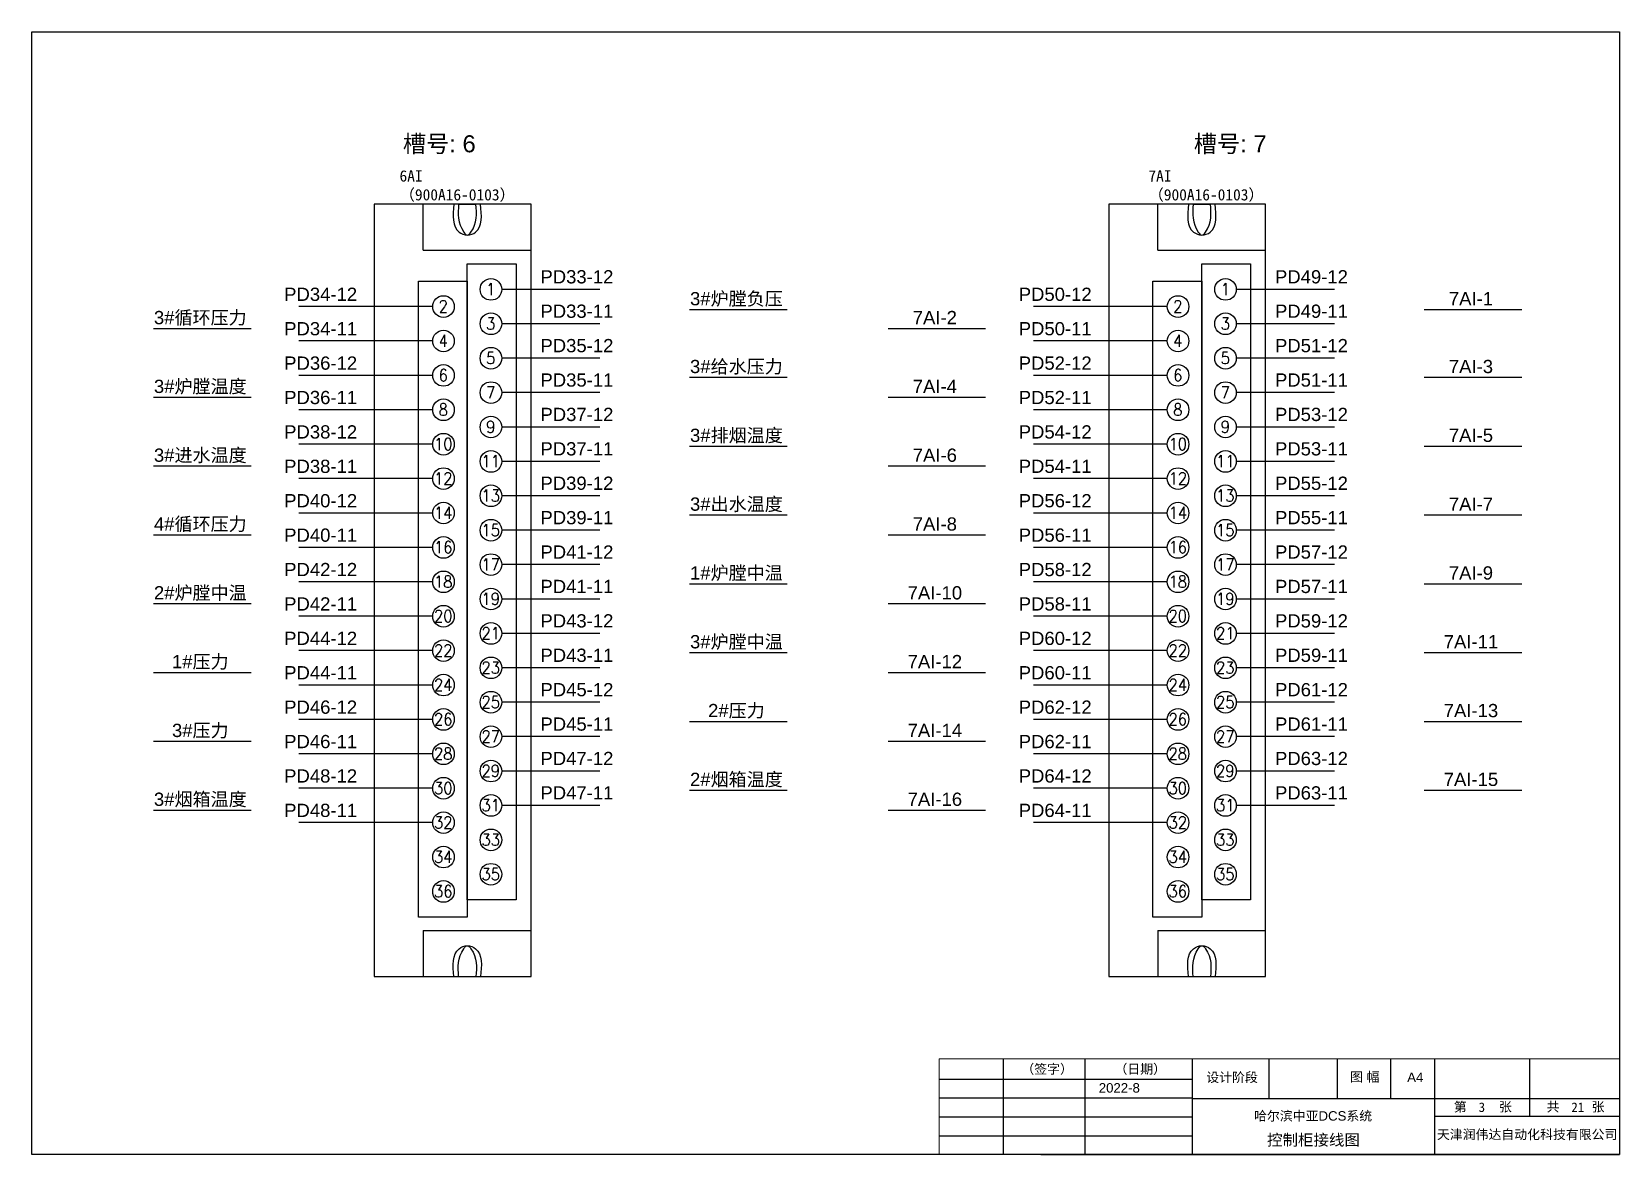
# Model space of a CAD drawing. Extents: x -156069 to -122631, y 9787 to 31117.
# Drawn here: x -146323 to -142122, y 20471 to 23442 of the extents above; entities that cross this region are included whole.
import ezdxf
from ezdxf.enums import TextEntityAlignment as Align

# ---------------------------------------------------------------- set-up
doc = ezdxf.new("R2010")
doc.units = 0
doc.layers.get('0').update_dxf_attribs({"linetype": 'CONTINUOUS'})
doc.layers.add('1', color=143, linetype='CONTINUOUS')
doc.layers.add('TEXT', color=3, linetype='CONTINUOUS')
doc.styles.add('Arial', font='arial.ttf')
doc.styles.add('ROMAND', font='romand')
doc.styles.get("Standard").update_dxf_attribs({"font": ''})
doc.styles.get('Standard').set_extended_font_data('SimSun')

msp = doc.modelspace()

# ---------------------------------------------------------------- linework, layer by layer
at = {"color": 1}
for p, q in [((-145287.89592, 22864.35373), (-145287.89592, 22986.07157)), ((-145194.40893, 22986.07157), (-145148.52137, 22986.07157)), ((-143344.98748, 22864.35373), (-143344.98748, 22986.07157)), ((-143251.50049, 22986.07157), (-143205.61293, 22986.07157)), ((-145287.89592, 22864.35373), (-145002.86557, 22864.35373)), ((-143344.98748, 22864.35373), (-143059.95713, 22864.35373)), ((-145287.89592, 21065.29787), (-145002.86557, 21065.29787)), ((-145287.89592, 21065.29787), (-145287.89592, 20943.58003)), ((-143344.98748, 21065.29787), (-143059.95713, 21065.29787)), ((-143344.98748, 21065.29787), (-143344.98748, 20943.58003)), ((-145194.40893, 20943.58003), (-145148.52137, 20943.58003)), ((-143251.50049, 20943.58003), (-143205.61293, 20943.58003))]:
    msp.add_line(p, q, dxfattribs=at)
at = {"color": 0}
for p, q in [((-144820.47324, 22761.06873), (-145080.19577, 22761.06873)), ((-142877.5648, 22761.06873), (-143137.28733, 22761.06873)), ((-145262.94815, 22715.56873), (-145617.0924, 22715.56873)), ((-143320.03971, 22715.56873), (-143674.18396, 22715.56873)), ((-144820.47324, 22670.06873), (-145080.19577, 22670.06873)), ((-142877.5648, 22670.06873), (-143137.28733, 22670.06873)), ((-145262.94815, 22624.56873), (-145617.0924, 22624.56873)), ((-143320.03971, 22624.56873), (-143674.18396, 22624.56873)), ((-144820.47324, 22579.06873), (-145080.19577, 22579.06873)), ((-142877.5648, 22579.06873), (-143137.28733, 22579.06873)), ((-145262.94815, 22533.56873), (-145617.0924, 22533.56873)), ((-143320.03971, 22533.56873), (-143674.18396, 22533.56873)), ((-144820.47324, 22488.06873), (-145080.19577, 22488.06873)), ((-142877.5648, 22488.06873), (-143137.28733, 22488.06873)), ((-145262.94815, 22442.56873), (-145617.0924, 22442.56873)), ((-143320.03971, 22442.56873), (-143674.18396, 22442.56873)), ((-144820.47324, 22397.06873), (-145080.19577, 22397.06873)), ((-142877.5648, 22397.06873), (-143137.28733, 22397.06873)), ((-145262.94815, 22351.56873), (-145617.0924, 22351.56873)), ((-143320.03971, 22351.56873), (-143674.18396, 22351.56873)), ((-144820.47324, 22306.06873), (-145080.19577, 22306.06873)), ((-142877.5648, 22306.06873), (-143137.28733, 22306.06873)), ((-145262.94815, 22260.56873), (-145617.0924, 22260.56873)), ((-143320.03971, 22260.56873), (-143674.18396, 22260.56873)), ((-144820.47324, 22215.06873), (-145080.19577, 22215.06873)), ((-142877.5648, 22215.06873), (-143137.28733, 22215.06873)), ((-145262.94815, 22169.56873), (-145617.0924, 22169.56873)), ((-143320.03971, 22169.56873), (-143674.18396, 22169.56873)), ((-144820.47324, 22124.06873), (-145080.19577, 22124.06873)), ((-142877.5648, 22124.06873), (-143137.28733, 22124.06873)), ((-145262.94815, 22078.56873), (-145617.0924, 22078.56873)), ((-143320.03971, 22078.56873), (-143674.18396, 22078.56873)), ((-144820.47324, 22033.06873), (-145080.19577, 22033.06873)), ((-142877.5648, 22033.06873), (-143137.28733, 22033.06873)), ((-145262.94815, 21987.56873), (-145617.0924, 21987.56873)), ((-143320.03971, 21987.56873), (-143674.18396, 21987.56873)), ((-144820.47324, 21942.06873), (-145080.19577, 21942.06873)), ((-142877.5648, 21942.06873), (-143137.28733, 21942.06873)), ((-145262.94815, 21896.56873), (-145617.0924, 21896.56873)), ((-143320.03971, 21896.56873), (-143674.18396, 21896.56873)), ((-144820.47324, 21851.06873), (-145080.19577, 21851.06873)), ((-142877.5648, 21851.06873), (-143137.28733, 21851.06873)), ((-145262.94815, 21805.56873), (-145617.0924, 21805.56873)), ((-143320.03971, 21805.56873), (-143674.18396, 21805.56873)), ((-144820.47324, 21760.06873), (-145080.19577, 21760.06873)), ((-142877.5648, 21760.06873), (-143137.28733, 21760.06873)), ((-145262.94815, 21714.56873), (-145617.0924, 21714.56873)), ((-143320.03971, 21714.56873), (-143674.18396, 21714.56873)), ((-144820.47324, 21669.06873), (-145080.19577, 21669.06873)), ((-142877.5648, 21669.06873), (-143137.28733, 21669.06873)), ((-145262.94815, 21623.56873), (-145617.0924, 21623.56873)), ((-143320.03971, 21623.56873), (-143674.18396, 21623.56873)), ((-144820.47324, 21578.06873), (-145080.19577, 21578.06873)), ((-142877.5648, 21578.06873), (-143137.28733, 21578.06873)), ((-145262.94815, 21532.56873), (-145617.0924, 21532.56873)), ((-143320.03971, 21532.56873), (-143674.18396, 21532.56873)), ((-144820.47324, 21487.06873), (-145080.19577, 21487.06873)), ((-142877.5648, 21487.06873), (-143137.28733, 21487.06873)), ((-145262.94815, 21441.56873), (-145617.0924, 21441.56873)), ((-143320.03971, 21441.56873), (-143674.18396, 21441.56873)), ((-144820.47324, 21396.06873), (-145080.19577, 21396.06873)), ((-142877.5648, 21396.06873), (-143137.28733, 21396.06873)), ((-145262.94815, 21350.56873), (-145617.0924, 21350.56873)), ((-143320.03971, 21350.56873), (-143674.18396, 21350.56873))]:
    msp.add_line(p, q, dxfattribs=at)
at = {"color": 1}
for points in [[(-145002.86557, 22986.07157), (-145417.79539, 22986.07157), (-145417.79539, 20943.58003), (-145002.86557, 20943.58003)], [(-143059.95713, 22986.07157), (-143474.88695, 22986.07157), (-143474.88695, 20943.58003), (-143059.95713, 20943.58003)], [(-145171.46515, 22828.66873), (-145042.27405, 22828.66873), (-145042.27405, 21146.46873), (-145171.46515, 21146.46873)], [(-143228.55671, 22828.66873), (-143099.36561, 22828.66873), (-143099.36561, 21146.46873), (-143228.55671, 21146.46873)], [(-145300.65625, 22783.16873), (-145171.46515, 22783.16873), (-145171.46515, 21100.96873), (-145300.65625, 21100.96873)], [(-143357.74781, 22783.16873), (-143228.55671, 22783.16873), (-143228.55671, 21100.96873), (-143357.74781, 21100.96873)]]:
    msp.add_lwpolyline(points, close=True, dxfattribs=at)
for centre in [(-145108.79577, 22761.06873), (-143165.88733, 22761.06873), (-145234.34815, 22715.56873), (-143291.43971, 22715.56873), (-145108.79577, 22670.06873), (-143165.88733, 22670.06873), (-145234.34815, 22624.56873), (-143291.43971, 22624.56873), (-145108.79577, 22579.06873), (-143165.88733, 22579.06873), (-145234.34815, 22533.56873), (-143291.43971, 22533.56873), (-145108.79577, 22488.06873), (-143165.88733, 22488.06873), (-145234.34815, 22442.56873), (-143291.43971, 22442.56873), (-145108.79577, 22397.06873), (-143165.88733, 22397.06873), (-145234.34815, 22351.56873), (-143291.43971, 22351.56873), (-145108.79577, 22306.06873), (-143165.88733, 22306.06873), (-145234.34815, 22260.56873), (-143291.43971, 22260.56873), (-145108.79577, 22215.06873), (-143165.88733, 22215.06873), (-145234.34815, 22169.56873), (-143291.43971, 22169.56873), (-145108.79577, 22124.06873), (-143165.88733, 22124.06873), (-145234.34815, 22078.56873), (-143291.43971, 22078.56873), (-145108.79577, 22033.06873), (-143165.88733, 22033.06873), (-145234.34815, 21987.56873), (-143291.43971, 21987.56873), (-145108.79577, 21942.06873), (-143165.88733, 21942.06873), (-145234.34815, 21896.56873), (-143291.43971, 21896.56873), (-145108.79577, 21851.06873), (-143165.88733, 21851.06873), (-145234.34815, 21805.56873), (-143291.43971, 21805.56873), (-145108.79577, 21760.06873), (-143165.88733, 21760.06873), (-145234.34815, 21714.56873), (-143291.43971, 21714.56873), (-145108.79577, 21669.06873), (-143165.88733, 21669.06873), (-145234.34815, 21623.56873), (-143291.43971, 21623.56873), (-145108.79577, 21578.06873), (-143165.88733, 21578.06873), (-145234.34815, 21532.56873), (-143291.43971, 21532.56873), (-145108.79577, 21487.06873), (-143165.88733, 21487.06873), (-145234.34815, 21441.56873), (-143291.43971, 21441.56873), (-145108.79577, 21396.06873), (-143165.88733, 21396.06873), (-145234.34815, 21350.56873), (-143291.43971, 21350.56873), (-145108.79577, 21305.06873), (-143165.88733, 21305.06873), (-145234.34815, 21259.56873), (-143291.43971, 21259.56873), (-145108.79577, 21214.06873), (-143165.88733, 21214.06873), (-145234.34815, 21168.56873), (-143291.43971, 21168.56873)]:
    msp.add_circle(centre, 28.6, dxfattribs=at)
for points in [[(-145206.75893, 22986.07157), (-145193.1631, 22912.55254), (-145171.46515, 22904.46544), (-145149.25435, 22912.55254), (-145136.17137, 22986.07157)], [(-145194.40893, 22986.07157), (-145180.8131, 22912.55254), (-145171.46515, 22904.46544), (-145161.60435, 22912.55254), (-145148.52137, 22986.07157)], [(-143263.85049, 22986.07157), (-143250.25466, 22912.55254), (-143228.55671, 22904.46544), (-143206.34591, 22912.55254), (-143193.26293, 22986.07157)], [(-143251.50049, 22986.07157), (-143237.90466, 22912.55254), (-143228.55671, 22904.46544), (-143218.69591, 22912.55254), (-143205.61293, 22986.07157)], [(-145206.75893, 20943.58003), (-145193.1631, 21017.09906), (-145171.46515, 21025.18615), (-145149.25435, 21017.09906), (-145136.17137, 20943.58003)], [(-145194.40893, 20943.58003), (-145180.8131, 21017.09906), (-145171.46515, 21025.18615), (-145161.60435, 21017.09906), (-145148.52137, 20943.58003)], [(-143263.85049, 20943.58003), (-143250.25466, 21017.09906), (-143228.55671, 21025.18615), (-143206.34591, 21017.09906), (-143193.26293, 20943.58003)], [(-143251.50049, 20943.58003), (-143237.90466, 21017.09906), (-143228.55671, 21025.18615), (-143218.69591, 21017.09906), (-143205.61293, 20943.58003)]]:
    msp.add_spline(points, degree=3, dxfattribs=at)
at = {"layer": '1'}
for p, q in [((-146323.35252, 23442.43891), (-142123.35254, 23442.43891)), ((-146323.35252, 20472.4389), (-146323.35252, 23442.43891)), ((-142123.35254, 23442.43891), (-142123.35254, 20472.4389)), ((-143754.20212, 20725.91275), (-143754.20212, 20471.61424)), ((-143537.83086, 20725.91275), (-143537.83086, 20471.61424)), ((-143254.41108, 20725.91275), (-143254.41108, 20471.61424)), ((-143050.91306, 20725.91275), (-143050.91306, 20621.00561)), ((-142870.28527, 20725.91275), (-142870.28527, 20621.00561)), ((-142729.51433, 20725.91275), (-142729.51433, 20621.00561)), ((-142612.89937, 20725.91275), (-142612.89937, 20471.61424)), ((-142361.69154, 20725.91275), (-142361.69154, 20573.14749)), ((-143923.35259, 20672.4389), (-143254.41108, 20672.4389)), ((-143923.35259, 20622.4389), (-143254.41108, 20622.4389)), ((-143254.41108, 20621.00561), (-142508.88827, 20621.00561)), ((-142510.15288, 20621.00561), (-142123.35254, 20621.00561)), ((-143923.35259, 20572.4389), (-143254.41108, 20572.4389)), ((-142123.35254, 20573.14749), (-142612.89937, 20573.14749)), ((-143923.35259, 20522.4389), (-143254.41108, 20522.4389)), ((-142123.35254, 20472.4389), (-146323.35252, 20472.4389)), ((-143654.77749, 20472.4389), (-143923.35259, 20472.43891)), ((-143654.77749, 20472.4389), (-142123.35254, 20472.4389))]:
    msp.add_line(p, q, dxfattribs=at)
at = {"layer": '1', "const_width": 3}
for points in [[(-143923.35259, 20725.91275), (-142123.35254, 20725.91275)], [(-143923.35259, 20472.43891), (-143923.35259, 20725.91275)]]:
    msp.add_lwpolyline(points, dxfattribs=at)
at = {"layer": 'TEXT', "color": 0}
for p, q in [((-144325.30403, 22706.98759), (-144583.33627, 22706.98759)), ((-142382.39559, 22706.98759), (-142640.42783, 22706.98759)), ((-145743.30608, 22657.04295), (-146001.33832, 22657.04295)), ((-143800.39764, 22657.04295), (-144058.42988, 22657.04295)), ((-144325.30403, 22527.60123), (-144583.33627, 22527.60123)), ((-142382.39559, 22527.60123), (-142640.42783, 22527.60123)), ((-145743.30608, 22475.04295), (-146001.33832, 22475.04295)), ((-143800.39764, 22475.04295), (-144058.42988, 22475.04295)), ((-144325.30403, 22345.60123), (-144583.33627, 22345.60123)), ((-142382.39559, 22345.60123), (-142640.42783, 22345.60123)), ((-145743.30608, 22293.04295), (-146001.33832, 22293.04295)), ((-143800.39764, 22293.04295), (-144058.42988, 22293.04295)), ((-144325.30403, 22163.60123), (-144583.33627, 22163.60123)), ((-142382.39559, 22163.60123), (-142640.42783, 22163.60123)), ((-145743.30608, 22111.04295), (-146001.33832, 22111.04295)), ((-143800.39764, 22111.04295), (-144058.42988, 22111.04295)), ((-144325.30403, 21981.60123), (-144583.33627, 21981.60123)), ((-142382.39559, 21981.60123), (-142640.42783, 21981.60123)), ((-145743.30608, 21929.04295), (-146001.33832, 21929.04295)), ((-143800.39764, 21929.04295), (-144058.42988, 21929.04295)), ((-144325.30403, 21799.60123), (-144583.33627, 21799.60123)), ((-142382.39559, 21799.60123), (-142640.42783, 21799.60123)), ((-145743.30608, 21747.04295), (-146001.33832, 21747.04295)), ((-143800.39764, 21747.04295), (-144058.42988, 21747.04295)), ((-144325.30403, 21617.60123), (-144583.33627, 21617.60123)), ((-142382.39559, 21617.60123), (-142640.42783, 21617.60123)), ((-145743.30608, 21565.04295), (-146001.33832, 21565.04295)), ((-143800.39764, 21565.04295), (-144058.42988, 21565.04295)), ((-144325.30403, 21435.60123), (-144583.33627, 21435.60123)), ((-142382.39559, 21435.60123), (-142640.42783, 21435.60123)), ((-145743.30608, 21383.04295), (-146001.33832, 21383.04295)), ((-143800.39764, 21383.04295), (-144058.42988, 21383.04295))]:
    msp.add_line(p, q, dxfattribs=at)

# ---------------------------------------------------------------- texts
at = {"layer": '1', "style": 'Arial'}
for s, p in [('（签字）', (-143705.95504, 20686.51098)), ('（日期）', (-143459.51796, 20686.51098)), ('设计阶段', (-143216.7382, 20664.54634)), ('图 幅', (-142836.47735, 20665.68982)), ('A4', (-142685.35386, 20664.59432)), ('2022-8', (-143501.09545, 20636.59557))]:
    msp.add_text(s, height=25, dxfattribs=at).set_placement(p)
for s, height, p in [('哈尔滨中亚DCS系统', 25, (-142934.20065, 20574.98287)), ('控制柜接线图', 30, (-142933.19313, 20511.51151)), ('天津润伟达自动化科技有限公司', 25, (-142368.0047, 20525.95642))]:
    msp.add_text(s, height=height, dxfattribs=at).set_placement(p, align=Align.MIDDLE_CENTER)
at = {"layer": '1'}
for s, p in [('第     张', (-142561.87629, 20586.49009)), ('3', (-142496.31741, 20585.43501)), ('共     张', (-142316.69281, 20586.49009)), ('21', (-142251.13393, 20585.43501))]:
    msp.add_text(s, height=25, dxfattribs=at).set_placement(p)
at = {"layer": 'TEXT', "style": 'ROMAND', "width": 0.9}
for s, p in [('1', (-145109.38835, 22745.73259)), ('1', (-143166.47991, 22745.73259)), ('2', (-145234.94074, 22700.23259)), ('2', (-143292.0323, 22700.23259)), ('3', (-145109.38835, 22654.73259)), ('3', (-143166.47991, 22654.73259)), ('4', (-145234.94074, 22609.23259)), ('4', (-143292.0323, 22609.23259)), ('5', (-145109.38835, 22563.73259)), ('5', (-143166.47991, 22563.73259)), ('6', (-145234.94074, 22518.23259)), ('6', (-143292.0323, 22518.23259)), ('7', (-145109.38835, 22472.73259)), ('7', (-143166.47991, 22472.73259)), ('8', (-145234.94074, 22427.23259)), ('8', (-143292.0323, 22427.23259)), ('9', (-145109.38835, 22381.73259)), ('9', (-143166.47991, 22381.73259)), ('10', (-145234.94074, 22336.23259)), ('10', (-143292.0323, 22336.23259)), ('11', (-145109.38835, 22290.73259)), ('11', (-143166.47991, 22290.73259)), ('12', (-145234.94074, 22245.23259)), ('12', (-143292.0323, 22245.23259)), ('13', (-145109.38835, 22199.73259)), ('13', (-143166.47991, 22199.73259)), ('14', (-145234.94074, 22154.23259)), ('14', (-143292.0323, 22154.23259)), ('15', (-145109.38835, 22108.73259)), ('15', (-143166.47991, 22108.73259)), ('16', (-145234.94074, 22063.23259)), ('16', (-143292.0323, 22063.23259)), ('17', (-145109.38835, 22017.73259)), ('17', (-143166.47991, 22017.73259)), ('18', (-145234.94074, 21972.23259)), ('18', (-143292.0323, 21972.23259)), ('19', (-145109.38835, 21926.73259)), ('19', (-143166.47991, 21926.73259)), ('20', (-145234.94074, 21881.23259)), ('20', (-143292.0323, 21881.23259)), ('21', (-145109.38835, 21835.73259)), ('21', (-143166.47991, 21835.73259)), ('22', (-145234.94074, 21790.23259)), ('22', (-143292.0323, 21790.23259)), ('23', (-145109.38835, 21744.73259)), ('23', (-143166.47991, 21744.73259)), ('24', (-145234.94074, 21699.23259)), ('24', (-143292.0323, 21699.23259)), ('25', (-145109.38835, 21653.73259)), ('25', (-143166.47991, 21653.73259)), ('26', (-145234.94074, 21608.23259)), ('26', (-143292.0323, 21608.23259)), ('27', (-145109.38835, 21562.73259)), ('27', (-143166.47991, 21562.73259)), ('28', (-145234.94074, 21517.23259)), ('28', (-143292.0323, 21517.23259)), ('29', (-145109.38835, 21471.73259)), ('29', (-143166.47991, 21471.73259)), ('30', (-145234.94074, 21426.23259)), ('30', (-143292.0323, 21426.23259)), ('31', (-145109.38835, 21380.73259)), ('31', (-143166.47991, 21380.73259)), ('32', (-145234.94074, 21335.23259)), ('32', (-143292.0323, 21335.23259)), ('33', (-145109.38835, 21289.73259)), ('33', (-143166.47991, 21289.73259)), ('34', (-145234.94074, 21244.23259)), ('34', (-143292.0323, 21244.23259)), ('35', (-145109.38835, 21198.73259)), ('35', (-143166.47991, 21198.73259)), ('36', (-145234.94074, 21153.23259)), ('36', (-143292.0323, 21153.23259))]:
    msp.add_text(s, height=31.61186, dxfattribs=at).set_placement(p, align=Align.CENTER)
at = {"layer": 'TEXT', "color": 0, "style": 'Arial'}
for s, p in [('PD33-12', (-144977.91478, 22776.83976)), ('PD49-12', (-143035.00634, 22776.83976)), ('PD34-12', (-145655.73588, 22730.58067)), ('PD50-12', (-143712.82744, 22730.58067)), ('PD33-11', (-144977.91478, 22685.83976)), ('PD49-11', (-143035.00634, 22685.83976)), ('PD34-11', (-145655.73588, 22639.58067)), ('PD50-11', (-143712.82744, 22639.58067)), ('PD35-12', (-144977.91478, 22594.83976)), ('PD51-12', (-143035.00634, 22594.83976)), ('PD36-12', (-145655.73588, 22548.58067)), ('PD52-12', (-143712.82744, 22548.58067)), ('PD35-11', (-144977.91478, 22503.83976)), ('PD51-11', (-143035.00634, 22503.83976)), ('PD36-11', (-145655.73588, 22457.58067)), ('PD52-11', (-143712.82744, 22457.58067)), ('PD37-12', (-144977.91478, 22412.83976)), ('PD53-12', (-143035.00634, 22412.83976)), ('PD38-12', (-145655.73588, 22366.58067)), ('PD54-12', (-143712.82744, 22366.58067)), ('PD37-11', (-144977.91478, 22321.83976)), ('PD53-11', (-143035.00634, 22321.83976)), ('PD38-11', (-145655.73588, 22275.58067)), ('PD54-11', (-143712.82744, 22275.58067)), ('PD39-12', (-144977.91478, 22230.83976)), ('PD55-12', (-143035.00634, 22230.83976)), ('PD40-12', (-145655.73588, 22184.58067)), ('PD56-12', (-143712.82744, 22184.58067)), ('PD39-11', (-144977.91478, 22139.83976)), ('PD55-11', (-143035.00634, 22139.83976)), ('PD40-11', (-145655.73588, 22093.58067)), ('PD56-11', (-143712.82744, 22093.58067)), ('PD41-12', (-144977.91478, 22048.83976)), ('PD57-12', (-143035.00634, 22048.83976)), ('PD42-12', (-145655.73588, 22002.58067)), ('PD58-12', (-143712.82744, 22002.58067)), ('PD41-11', (-144977.91478, 21957.83976)), ('PD57-11', (-143035.00634, 21957.83976)), ('PD42-11', (-145655.73588, 21911.58067)), ('PD58-11', (-143712.82744, 21911.58067)), ('PD43-12', (-144977.91478, 21866.83976)), ('PD59-12', (-143035.00634, 21866.83976)), ('PD44-12', (-145655.73588, 21820.58067)), ('PD60-12', (-143712.82744, 21820.58067)), ('PD43-11', (-144977.91478, 21775.83976)), ('PD59-11', (-143035.00634, 21775.83976)), ('PD44-11', (-145655.73588, 21729.58067)), ('PD60-11', (-143712.82744, 21729.58067)), ('PD45-12', (-144977.91478, 21684.83976)), ('PD61-12', (-143035.00634, 21684.83976)), ('PD46-12', (-145655.73588, 21638.58067)), ('PD62-12', (-143712.82744, 21638.58067)), ('PD45-11', (-144977.91478, 21593.83976)), ('PD61-11', (-143035.00634, 21593.83976)), ('PD46-11', (-145655.73588, 21547.58067)), ('PD62-11', (-143712.82744, 21547.58067)), ('PD47-12', (-144977.91478, 21502.83976)), ('PD63-12', (-143035.00634, 21502.83976)), ('PD48-12', (-145655.73588, 21456.58067)), ('PD64-12', (-143712.82744, 21456.58067)), ('PD47-11', (-144977.91478, 21411.83976)), ('PD63-11', (-143035.00634, 21411.83976)), ('PD48-11', (-145655.73588, 21365.58067)), ('PD64-11', (-143712.82744, 21365.58067))]:
    msp.add_text(s, height=35, dxfattribs=at).set_placement(p)
for s, p in [('3#炉膛负压', (-144459.57498, 22736.48407)), ('7AI-1', (-142516.66654, 22736.48407)), ('3#循环压力', (-145877.57703, 22686.53943)), ('7AI-2', (-143934.66859, 22686.53943)), ('3#给水压力', (-144459.57498, 22557.09771)), ('7AI-3', (-142516.66654, 22557.09771)), ('3#炉膛温度', (-145877.57703, 22504.53943)), ('7AI-4', (-143934.66859, 22504.53943)), ('3#排烟温度', (-144459.57498, 22375.09771)), ('7AI-5', (-142516.66654, 22375.09771)), ('3#进水温度', (-145877.57703, 22322.53943)), ('7AI-6', (-143934.66859, 22322.53943)), ('3#出水温度', (-144459.57498, 22193.09771)), ('7AI-7', (-142516.66654, 22193.09771)), ('4#循环压力', (-145877.57703, 22140.53943)), ('7AI-8', (-143934.66859, 22140.53943)), ('1#炉膛中温', (-144459.57498, 22011.09771)), ('7AI-9', (-142516.66654, 22011.09771)), ('2#炉膛中温', (-145877.57703, 21958.53943)), ('7AI-10', (-143934.66859, 21958.53943)), ('3#炉膛中温', (-144459.57498, 21829.09771)), ('7AI-11', (-142516.66654, 21829.09771)), ('1#压力', (-145877.57703, 21776.53943)), ('7AI-12', (-143934.66859, 21776.53943)), ('2#压力', (-144459.57498, 21647.09771)), ('7AI-13', (-142516.66654, 21647.09771)), ('3#压力', (-145877.57703, 21594.53943)), ('7AI-14', (-143934.66859, 21594.53943)), ('2#烟箱温度', (-144459.57498, 21465.09771)), ('7AI-15', (-142516.66654, 21465.09771)), ('3#烟箱温度', (-145877.57703, 21412.53943)), ('7AI-16', (-143934.66859, 21412.53943))]:
    msp.add_text(s, height=35, dxfattribs=at).set_placement(p, align=Align.MIDDLE_CENTER)
at = {"layer": 'TEXT', "attachment_point": 1, "style": 'Arial'}
for s, insert, char_height, width in [('{\\fSimSun|b0|i0|c134|p2;槽号}: 6', (-145341.78413, 23168.6486), 45, 503.7787992), ('{\\fSimSun|b0|i0|c134|p2;槽号}: 7', (-143249.78463, 23168.6486), 45, 233.0692), ('{\\fSimSun|b0|i0|c134|p2;6\\fSimSun|b0|i0|c0|p2;AI\\fSimSun|b0|i0|c134|p2;（900A16-0103）}', (-145350.62721, 23076.15599), 29.9, 233.0692), ('{\\fSimSun|b0|i0|c134|p2;7\\fSimSun|b0|i0|c0|p2;AI\\fSimSun|b0|i0|c134|p2;（900A16-0103）}', (-143369.78606, 23076.15599), 29.9, 233.0692)]:
    msp.add_mtext(s, dxfattribs=dict(at, insert=insert, char_height=char_height, width=width))

doc.saveas('drawing.dxf')
